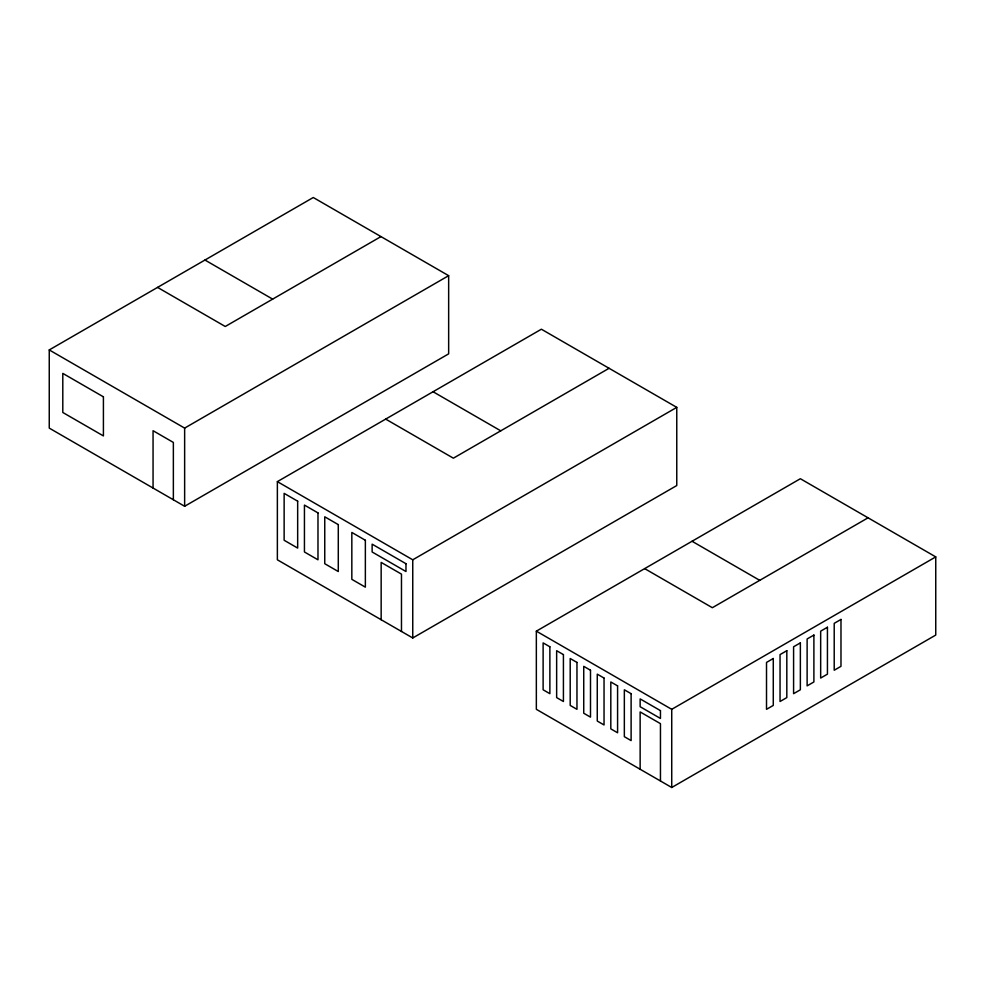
<?xml version="1.0" encoding="UTF-8"?>
<svg xmlns="http://www.w3.org/2000/svg" width="985" height="985" viewBox="0 0 985 985"><rect width="100%" height="100%" fill="white"/><g stroke="black" fill="none" stroke-linecap="round" stroke-linejoin="round"><path stroke-width="1.48" d="M49.25 349.934L313.267 197.505L448.655 275.677L448.655 353.849L184.638 506.278L49.25 428.106L49.25 349.934L184.638 428.106L448.655 275.677M380.961 236.597L225.257 326.491L157.563 287.398M277.364 481.628L541.381 329.212L676.769 407.371L676.769 485.543L412.752 637.972L277.364 559.8L277.364 481.628L412.752 559.8L676.769 407.371M609.075 368.291L453.371 458.185L385.677 419.105M536.345 631.151L800.362 478.722L935.75 556.894L935.75 635.066L671.733 787.495L536.345 709.323L536.345 631.151L671.733 709.323L935.75 556.894M868.056 517.814L712.352 607.708L644.658 568.616M204.954 260.04L272.648 299.12M433.068 391.747L500.762 430.827M692.049 541.258L759.743 580.35M671.733 709.323L671.733 787.495M660.455 780.982L660.455 723.655L640.139 711.933L640.139 769.248M412.752 559.8L412.752 637.972M401.474 631.459L401.474 574.132L381.158 562.41L381.158 619.737M184.638 428.106L184.638 506.278M173.36 499.752L173.36 442.437L153.057 430.704L153.057 488.031M773.274 658.509L766.515 662.425L766.515 709.323L773.274 705.42L773.274 658.509M786.818 650.703L780.046 654.606L780.046 701.505L786.818 697.602L786.818 650.703M800.362 642.885L793.59 646.788L793.59 693.686L800.362 689.783L800.362 642.885M813.893 635.066L807.121 638.97L807.121 685.868L813.893 681.965L813.893 635.066M827.437 627.248L820.665 631.151L820.665 678.062L827.437 674.146L827.437 627.248M840.981 619.43L834.209 623.345L834.209 670.243L840.981 666.328L840.981 619.43M297.667 501.18L284.136 493.362L284.136 540.26L297.667 548.079L297.667 501.18M317.983 512.902L304.439 505.083L304.439 551.982L317.983 559.8L317.983 512.902M338.286 524.623L324.754 516.805L324.754 563.715L338.286 571.534L338.286 524.623M365.361 540.26L351.83 532.442L351.83 579.34L365.361 587.159L365.361 540.26M405.98 563.715L372.133 544.163L372.133 551.982L405.98 571.522L405.98 563.715M549.876 646.788L543.117 642.885L543.117 689.783L549.876 693.686L549.876 646.788M563.42 654.606L556.648 650.703L556.648 697.602L563.42 701.505L563.42 654.606M576.964 662.425L570.192 658.509L570.192 705.42L576.964 709.323L576.964 662.425M590.495 670.243L583.736 666.328L583.736 713.238L590.495 717.142L590.495 670.243M604.039 678.062L597.267 674.146L597.267 721.045L604.039 724.96L604.039 678.062M617.583 685.868L610.811 681.965L610.811 728.863L617.583 732.778L617.583 685.868M631.114 693.686L624.342 689.783L624.342 736.682L631.114 740.597L631.114 693.686M660.455 710.628L640.139 698.907L640.139 706.713L660.455 718.447L660.455 710.628M103.413 396.832L62.794 373.389L62.794 412.469L103.413 435.924L103.413 396.832"/></g></svg>
